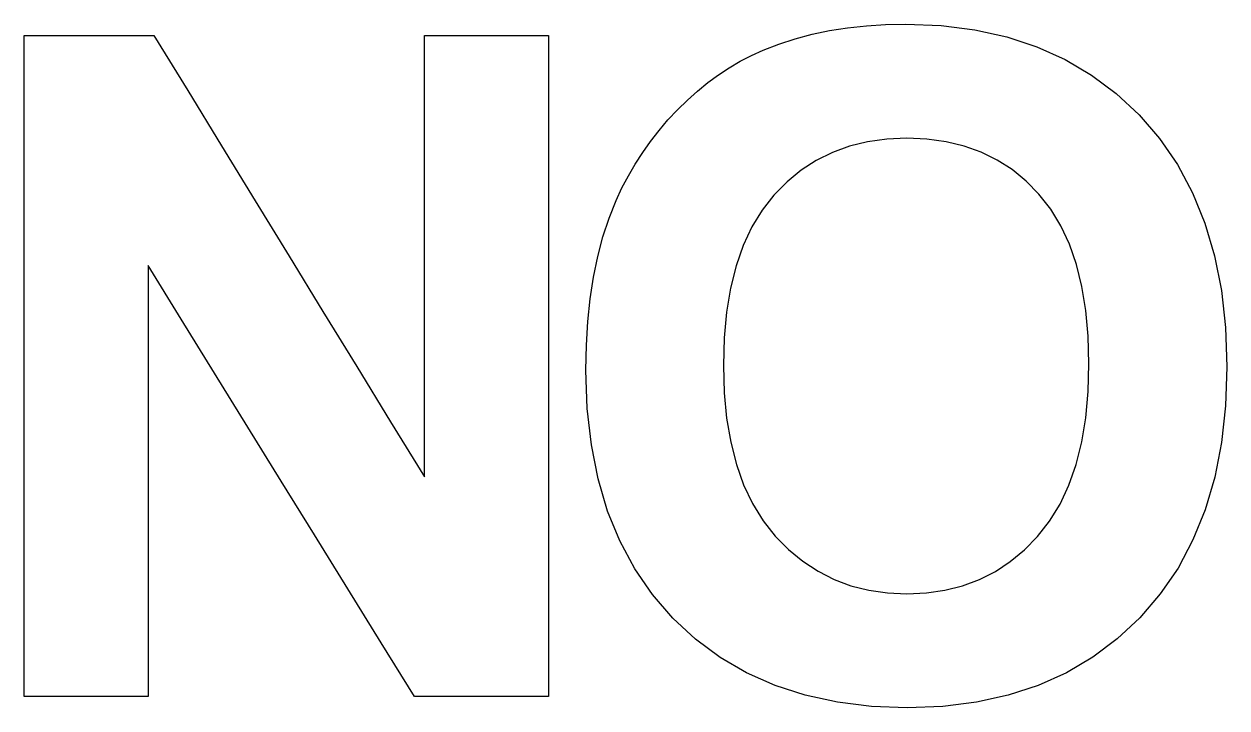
# Model space of a CAD drawing. Extents: x 0 to 26.5, y 0 to 15.
import ezdxf

# ---------------------------------------------------------------- set-up
doc = ezdxf.new("R2010")
doc.units = 0
doc.layers.add('Layer_1', color=7, linetype='CONTINUOUS')

msp = doc.modelspace()

# ---------------------------------------------------------------- linework, layer by layer
at = {"layer": 'Layer_1', "color": 7}
for points in [[(12.365963, 7.431477), (12.376349, 7.97594), (12.40751, 8.498079), (12.459445, 8.997895), (12.532153, 9.475387), (12.625636, 9.930555), (12.739893, 10.363399), (12.874924, 10.773919), (13.030728, 11.162116), (13.160332, 11.436351), (13.301098, 11.703475), (13.453027, 11.963458), (13.616117, 12.216301), (13.79037, 12.462032), (13.975786, 12.700622), (14.172363, 12.932073), (14.380103, 13.156411), (14.598383, 13.370025), (14.821625, 13.569415), (15.049827, 13.754496), (15.282991, 13.925354), (15.521116, 14.081931), (15.764203, 14.224255), (16.01225, 14.3523), (16.265259, 14.466092), (16.611593, 14.600966), (16.97095, 14.717862), (17.343329, 14.816764), (17.728732, 14.897688), (18.127157, 14.960632), (18.538605, 15.005593), (18.963077, 15.032574), (19.400572, 15.041577), (20.184087, 15.010411), (20.927295, 14.916927), (21.630196, 14.761107), (22.29279, 14.543006), (22.915078, 14.262561), (23.49706, 13.919774), (24.038735, 13.514701), (24.540103, 13.047284), (24.993559, 12.524355), (25.386555, 11.95277), (25.719091, 11.332502), (25.991167, 10.663551), (26.202782, 9.945916), (26.353938, 9.179598), (26.444633, 8.364597), (26.474869, 7.50094), (26.444944, 6.644255), (26.355178, 5.835321), (26.205573, 5.074111), (25.996128, 4.360682), (25.726842, 3.694976), (25.397717, 3.07705), (25.008752, 2.506849), (24.559947, 1.984399), (24.061059, 1.519297), (23.521864, 1.116227), (22.942363, 0.775161), (22.322556, 0.4961), (21.662442, 0.279071), (20.962021, 0.124046), (20.221294, 0.031026), (19.440259, 0.00001), (18.649918, 0.030857), (17.901126, 0.123426), (17.193881, 0.27766), (16.528186, 0.493616), (15.904038, 0.771267), (15.321439, 1.110639), (14.780388, 1.511705), (14.280884, 1.974465), (13.832074, 2.49381), (13.443106, 3.059666), (13.113978, 3.672031), (12.844692, 4.330907), (12.635248, 5.036294), (12.485645, 5.78819), (12.395883, 6.586568), (12.365963, 7.431485)], [(0, 0.248046), (0, 2.066235), (0, 3.884423), (0, 5.702612), (0, 7.520772), (0, 9.33896), (0, 11.157149), (0, 12.975337), (0, 14.793523), (0.357187, 14.793523), (0.714375, 14.793523), (1.071562, 14.793523), (1.42875, 14.793523), (1.785937, 14.793523), (2.143125, 14.793523), (2.500312, 14.793523), (2.8575, 14.793523), (3.601641, 13.579321), (4.345781, 12.365145), (5.089922, 11.15094), (5.834062, 9.936764), (6.578203, 8.722559), (7.322344, 7.508382), (8.066484, 6.294178), (8.810625, 5.080001), (8.810625, 6.294178), (8.810625, 7.508382), (8.810625, 8.722559), (8.810625, 9.936764), (8.810625, 11.15094), (8.810625, 12.365145), (8.810625, 13.579321), (8.810625, 14.793523), (9.151689, 14.793523), (9.492754, 14.793523), (9.833818, 14.793523), (10.174883, 14.793523), (10.515947, 14.793523), (10.857012, 14.793523), (11.198076, 14.793523), (11.539141, 14.793523), (11.539141, 12.975337), (11.539141, 11.157149), (11.539141, 9.33896), (11.539141, 7.520772), (11.539141, 5.702612), (11.539141, 3.884423), (11.539141, 2.066235), (11.539141, 0.248046), (11.170791, 0.248046), (10.802441, 0.248046), (10.434092, 0.248046), (10.065742, 0.248046), (9.697393, 0.248046), (9.329043, 0.248046), (8.960693, 0.248046), (8.592344, 0.248046), (7.859365, 1.433718), (7.126387, 2.619362), (6.393408, 3.805034), (5.66043, 4.990706), (4.927451, 6.176378), (4.194473, 7.362022), (3.461494, 8.547694), (2.728516, 9.733366), (2.728516, 8.547694), (2.728516, 7.362022), (2.728516, 6.176378), (2.728516, 4.990706), (2.728516, 3.805034), (2.728516, 2.619362), (2.728516, 1.433718), (2.728516, 0.248046), (2.387451, 0.248046), (2.046387, 0.248046), (1.705322, 0.248046), (1.364258, 0.248046), (1.023193, 0.248046), (0.682129, 0.248046), (0.341064, 0.248046), (0, 0.248046)], [(15.392134, 7.530715), (15.409962, 6.931698), (15.463447, 6.36985), (15.552588, 5.845255), (15.677386, 5.357829), (15.837842, 4.907628), (16.033954, 4.494624), (16.265724, 4.118817), (16.533151, 3.780235), (16.828015, 3.482576), (17.142103, 3.224596), (17.475415, 3.006326), (17.827951, 2.827735), (18.199712, 2.688826), (18.590696, 2.589596), (19.000905, 2.530076), (19.430338, 2.51032), (19.859457, 2.530076), (20.268732, 2.589145), (20.658164, 2.687584), (21.027753, 2.825393), (21.3775, 3.0026), (21.707403, 3.219178), (22.017464, 3.475125), (22.307682, 3.77047), (22.572779, 4.10767), (22.802529, 4.484239), (22.996934, 4.900178), (23.155994, 5.355487), (23.279708, 5.850194), (23.368076, 6.384272), (23.421099, 6.957719), (23.438777, 7.570536), (23.421564, 8.175762), (23.369937, 8.741335), (23.283894, 9.267172), (23.163436, 9.753356), (23.008562, 10.199831), (22.819273, 10.606626), (22.595568, 10.973741), (22.337448, 11.301175), (22.053277, 11.589522), (21.746471, 11.83943), (21.417033, 12.050899), (21.064961, 12.223901), (20.690256, 12.358464), (20.292917, 12.454589), (19.872945, 12.512276), (19.430339, 12.531467), (18.987418, 12.511993), (18.566512, 12.453376), (18.167621, 12.355699), (17.790744, 12.218962), (17.435883, 12.043166), (17.103036, 11.82831), (16.792204, 11.574366), (16.503386, 11.281363), (16.242935, 10.951446), (16.017212, 10.581847), (15.826215, 10.172569), (15.669945, 9.72361), (15.548403, 9.23497), (15.461587, 8.706622), (15.409498, 8.138593), (15.392136, 7.530884)]]:
    msp.add_lwpolyline(points, dxfattribs=at)

doc.saveas('drawing.dxf')
